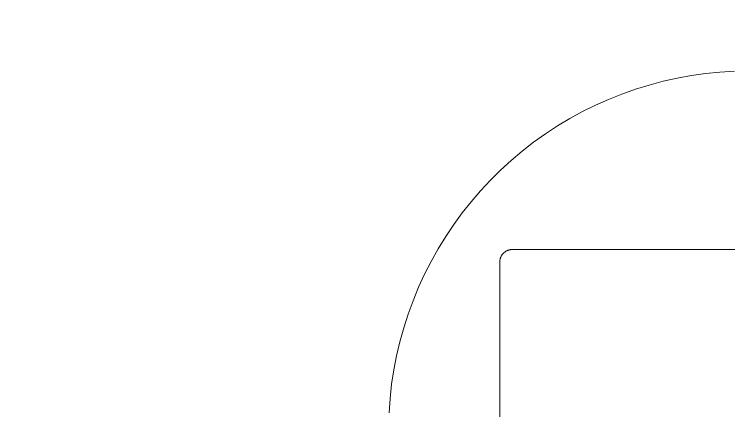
# Model space of a CAD drawing. Header units: metres. Extents: x 13415 to 21618, y 7657 to 10396.
# Drawn here: x 17713.58 to 17736.39, y 9347.06 to 9359.72 of the extents above; entities that cross this region are included whole.
import ezdxf

# ---------------------------------------------------------------- set-up
doc = ezdxf.new("R2010")
doc.units = ezdxf.units.M
doc.header["$LTSCALE"] = 0.2
doc.layers.add('02', color=2, linetype='Continuous')
doc.layers.add('A-GENM', color=2, linetype='Continuous', lineweight=9)

msp = doc.modelspace()

# ---------------------------------------------------------------- hatches: boundary and pattern name
at = {"layer": '02'}
h = msp.add_hatch(dxfattribs=at)
h.set_pattern_fill('ANGLE', color=1, scale=5)
h.set_pattern_definition([(0, (-6806.05, 3562.744), (0, 34.925), [25.4, -9.525]), (90, (-6806.05, 3562.744), (-34.925, 2e-15), [25.4, -9.525])])
h.paths.add_polyline_path([(17948.794, 9438.521), (17688.794, 9438.521), (17688.794, 9148.521), (17948.794, 9148.521)])

# ---------------------------------------------------------------- linework, layer by layer
at = {"layer": 'A-GENM'}
msp.add_line((17729.079, 9351.807), (17729.079, 9340.807), dxfattribs=at)
at = {"layer": 'A-GENM', "flags": 128}
for points in [[(17736.569, 9357.898), (17736.11, 9357.87), (17735.652, 9357.824), (17735.197, 9357.76), (17734.744, 9357.678), (17734.296, 9357.578), (17733.851, 9357.459), (17733.412, 9357.323), (17732.978, 9357.17), (17732.551, 9356.999), (17732.131, 9356.812), (17731.719, 9356.608), (17731.315, 9356.387), (17730.92, 9356.151), (17730.536, 9355.898), (17730.161, 9355.631), (17729.798, 9355.349), (17729.446, 9355.053), (17729.106, 9354.743), (17728.779, 9354.419), (17728.466, 9354.083), (17728.166, 9353.734), (17727.88, 9353.374), (17727.608, 9353.003), (17727.352, 9352.621), (17727.111, 9352.229), (17726.887, 9351.827), (17726.678, 9351.417), (17726.486, 9351), (17726.311, 9350.574), (17726.153, 9350.142), (17726.012, 9349.704), (17725.889, 9349.261), (17725.784, 9348.813), (17725.696, 9348.362), (17725.627, 9347.907), (17725.576, 9347.45), (17725.544, 9346.991)], [(17729.079, 9351.807), (17729.079, 9351.823), (17729.08, 9351.839), (17729.082, 9351.855), (17729.084, 9351.871), (17729.087, 9351.887), (17729.091, 9351.902), (17729.095, 9351.918), (17729.099, 9351.933), (17729.105, 9351.948), (17729.111, 9351.963), (17729.117, 9351.977), (17729.124, 9351.992), (17729.132, 9352.006), (17729.14, 9352.02), (17729.149, 9352.033), (17729.158, 9352.046), (17729.168, 9352.059), (17729.178, 9352.071), (17729.189, 9352.083), (17729.2, 9352.094), (17729.212, 9352.105), (17729.224, 9352.115), (17729.237, 9352.125), (17729.25, 9352.135), (17729.263, 9352.144), (17729.277, 9352.152), (17729.291, 9352.16), (17729.305, 9352.167), (17729.319, 9352.174), (17729.334, 9352.18), (17729.349, 9352.185), (17729.364, 9352.19), (17729.38, 9352.195), (17729.395, 9352.198), (17729.411, 9352.201), (17729.427, 9352.204), (17729.443, 9352.205), (17729.459, 9352.207), (17729.475, 9352.207), (17729.479, 9352.207)], [(17736.426, 9352.207), (17736.125, 9352.207), (17735.826, 9352.207), (17735.529, 9352.207), (17735.234, 9352.207), (17734.943, 9352.207), (17734.654, 9352.207), (17734.369, 9352.207), (17734.089, 9352.207), (17733.813, 9352.207), (17733.543, 9352.207), (17733.278, 9352.207), (17733.019, 9352.207), (17732.766, 9352.207), (17732.52, 9352.207), (17732.282, 9352.207), (17732.051, 9352.207), (17731.828, 9352.207), (17731.613, 9352.207), (17731.407, 9352.207), (17731.21, 9352.207), (17731.022, 9352.207), (17730.844, 9352.207), (17730.676, 9352.207), (17730.518, 9352.207), (17730.37, 9352.207), (17730.233, 9352.207), (17730.107, 9352.207), (17729.992, 9352.207), (17729.888, 9352.207), (17729.796, 9352.207), (17729.715, 9352.207), (17729.646, 9352.207), (17729.589, 9352.207), (17729.544, 9352.207), (17729.51, 9352.207), (17729.489, 9352.207), (17729.48, 9352.207), (17729.479, 9352.207)], [(17729.479, 9352.207), (17729.485, 9352.207), (17729.503, 9352.207), (17729.533, 9352.207), (17729.576, 9352.207), (17729.63, 9352.207), (17729.695, 9352.207), (17729.773, 9352.207), (17729.862, 9352.207), (17729.963, 9352.207), (17730.075, 9352.207), (17730.198, 9352.207), (17730.332, 9352.207), (17730.477, 9352.207), (17730.632, 9352.207), (17730.798, 9352.207), (17730.973, 9352.207), (17731.158, 9352.207), (17731.353, 9352.207), (17731.557, 9352.207), (17731.769, 9352.207), (17731.99, 9352.207), (17732.219, 9352.207), (17732.455, 9352.207), (17732.699, 9352.207), (17732.95, 9352.207), (17733.207, 9352.207), (17733.471, 9352.207), (17733.74, 9352.207), (17734.014, 9352.207), (17734.293, 9352.207), (17734.577, 9352.207), (17734.864, 9352.207), (17735.155, 9352.207), (17735.449, 9352.207), (17735.746, 9352.207), (17736.044, 9352.207), (17736.345, 9352.207), (17736.646, 9352.207)]]:
    msp.add_lwpolyline(points, dxfattribs=at)

doc.saveas('drawing.dxf')
